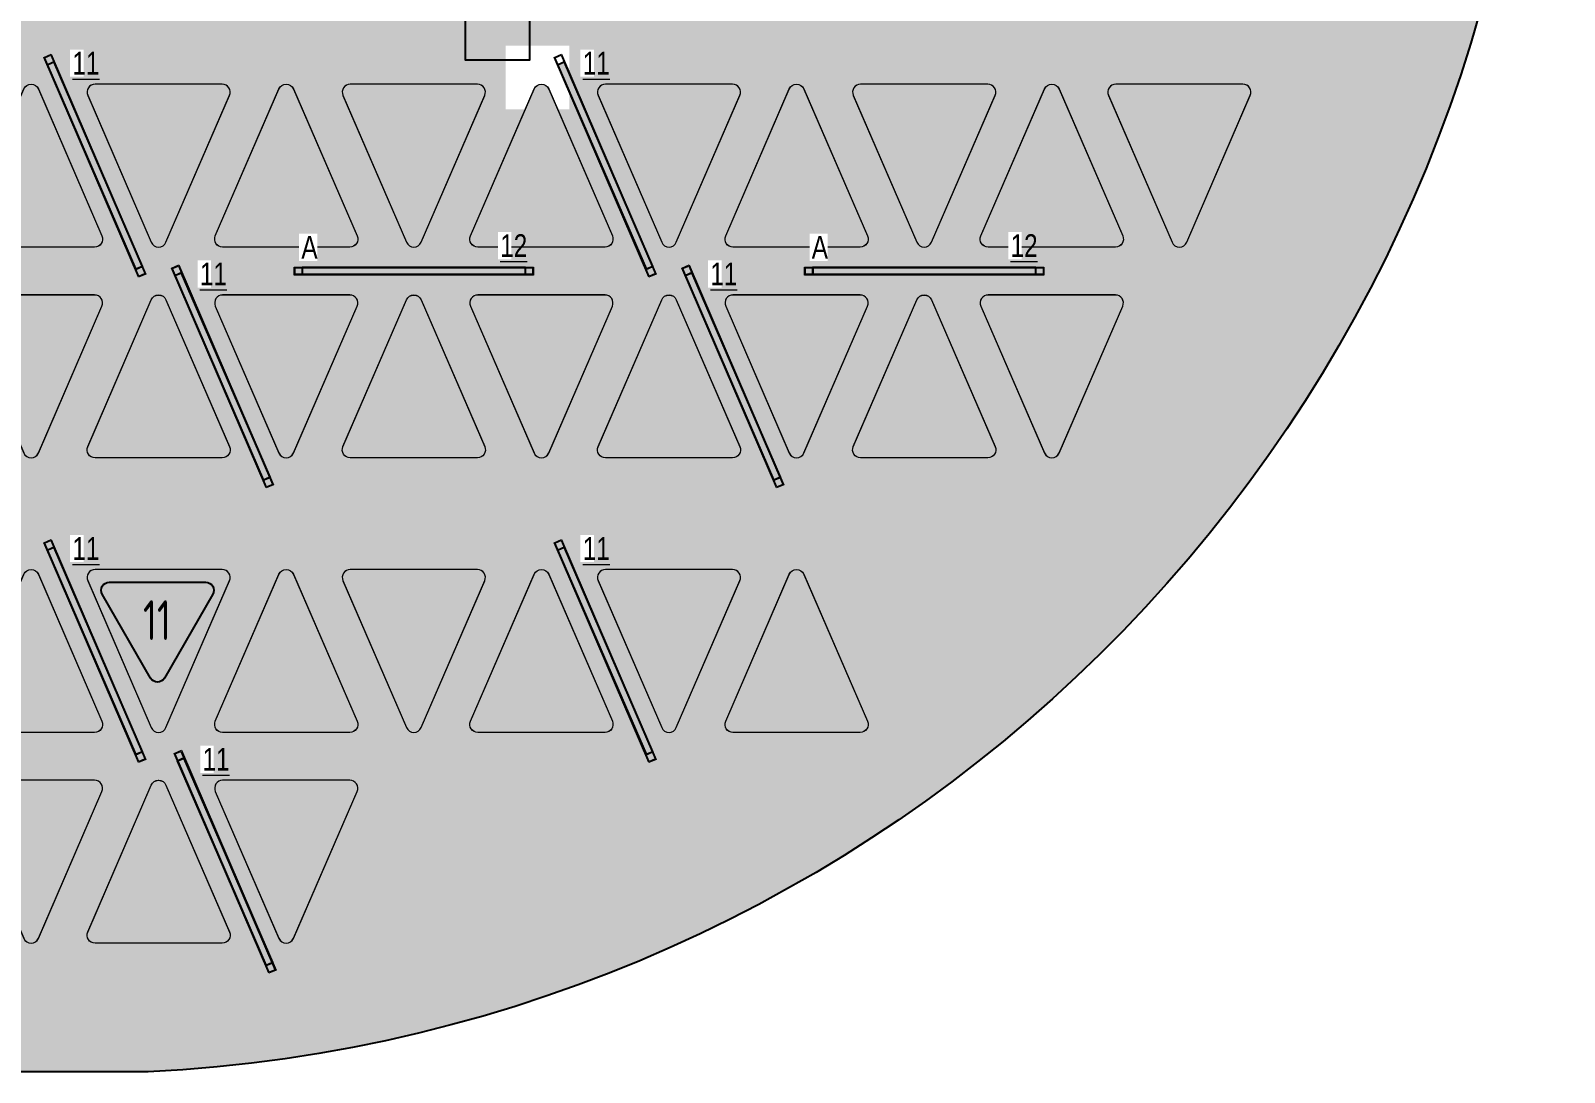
# Model space of a CAD drawing. Header units: millimetres. Extents: x -510890 to 418982, y -118257 to 141350.
# Drawn here: x -197412 to -187796, y 106367 to 112894 of the extents above; entities that cross this region are included whole.
import ezdxf

# ---------------------------------------------------------------- set-up
doc = ezdxf.new("R2010")
doc.units = ezdxf.units.MM
for name, color, linetype, lineweight in [('_ЭОМ_ОБЩ_Освещение_текст тип светильника', 172, 'Continuous', 50), ('_ЭОМ_светильник А', 1, 'Continuous', 35), ('_ЭОМ_светильник Р', 4, 'Continuous', 35), ('АР_Потолки_Штриховка', 252, 'Continuous', 0)]:
    doc.layers.add(name, color=color, linetype=linetype, lineweight=lineweight)
doc.layers.add('RAL 9010', color=7, linetype='Continuous')
doc.layers.add('X-ref Light', color=250, linetype='Continuous')
for name, color, linetype, lineweight, true_color in [('АР_Потолок_RAL 095 85 40', 7, 'Continuous', 5, 0xddc87a), ('АР_Потолок_RAL 100 70 20', 7, 'Continuous', 5, 0xb3ac85), ('АР_Потолок_Покраска', 7, 'Continuous', 5, 0x007399)]:
    doc.layers.add(name, color=color, linetype=linetype, lineweight=lineweight, true_color=true_color)
doc.layers.get('X-ref Light').off()
doc.styles.add('ISOCPEUR', font='isocpeur.ttf', dxfattribs={"height": 799.9999999999999})
doc.styles.add('ГОСТ', font='cad.shx', dxfattribs={"width": 0.8})

# ---------------------------------------------------------------- blocks, each defined once
blk = doc.blocks.new('RVE-PLS5070-1500-P')
at = {"color": 0, "linetype": 'ByBlock', "lineweight": -2, "ltscale": 40}
for points in [[(750, -25), (-750, -25), (-750, 25), (750, 25)], [(745, -20), (-745, -20), (-745, 20), (745, 20)]]:
    blk.add_lwpolyline(points, close=True, dxfattribs=at)
blk = doc.blocks.new('A$C35e846bc')
at = {"layer": 'АР_Потолки_Штриховка', "color": 18, "lineweight": 18, "ltscale": 100, "true_color": 0x000000}
for points in [[(11795.75937178754, 53160.23182610841), (11239.29273322248, 54444.88932613702), (11193.41239836835, 54425.01484910818), (11749.87903693342, 53140.35734907957)], [(11789.18389037275, 53162.83241192671), (11236.69214728498, 54438.31384484144), (11199.98787978315, 54422.41426328989), (11752.47962287092, 53146.93283037515)], [(14995.75937178754, 53160.23182610841), (14439.29273322248, 54444.88932613702), (14393.41239836835, 54425.01484910818), (14949.87903693342, 53140.35734907957)], [(14989.18389037275, 53162.83241192671), (14436.69214728498, 54438.31384484144), (14399.98787978315, 54422.41426328989), (14952.47962287092, 53146.93283037515)], [(12595.75937178754, 51839.48128686519), (12039.29273322248, 53124.1387868938), (11993.41239836835, 53104.26430986496), (12549.87903693342, 51819.60680983635)], [(12589.18389037275, 51842.08187268348), (12036.69214728498, 53117.56330559822), (11999.98787978315, 53101.66372404667), (12552.47962287092, 51826.18229113193)], [(12794.58500292921, 53157.24806795688), (14194.58500292921, 53157.24806795688), (14194.58500292921, 53107.24806795688), (12794.58500292921, 53107.24806795688)], [(12799.58500292921, 53152.24806795688), (14189.58500292921, 53152.24806795688), (14189.58500292921, 53112.24806795688), (12799.58500292921, 53112.24806795688)], [(15795.75937178754, 51839.48128686519), (15239.29273322248, 53124.1387868938), (15193.41239836835, 53104.26430986496), (15749.87903693342, 51819.60680983635)], [(15789.18389037275, 51842.08187268348), (15236.69214728498, 53117.56330559822), (15199.98787978315, 53101.66372404667), (15752.47962287092, 51826.18229113193)], [(15994.58500292921, 53157.24806795688), (17394.58500292921, 53157.24806795688), (17394.58500292921, 53107.24806795688), (15994.58500292921, 53107.24806795688)], [(15999.58500292921, 53152.24806795688), (17389.58500292921, 53152.24806795688), (17389.58500292921, 53112.24806795688), (15999.58500292921, 53112.24806795688)], [(11795.75937178754, 50118.73074750276), (11239.29273322248, 51403.38824753137), (11193.41239836835, 51383.51377050253), (11749.87903693342, 50098.85627047392)], [(11789.18389037275, 50121.33133332105), (11236.69214728498, 51396.81276623579), (11199.98787978315, 51380.91318468424), (11752.47962287092, 50105.4317517695)], [(14995.75937178754, 50118.73074750276), (14439.29273322248, 51403.38824753137), (14393.41239836835, 51383.51377050253), (14949.87903693342, 50098.85627047392)], [(14989.18389037275, 50121.33133332105), (14436.69214728498, 51396.81276623579), (14399.98787978315, 51380.91318468424), (14952.47962287092, 50105.4317517695)], [(12612.03601835889, 48797.98020825954), (12055.56937979383, 50082.63770828815), (12009.6890449397, 50062.76323125931), (12566.15568350477, 48778.10573123069)], [(12605.4605369441, 48800.58079407783), (12052.96879385633, 50076.06222699257), (12016.2645263545, 50060.16264544101), (12568.75626944227, 48784.68121252628)]]:
    blk.add_lwpolyline(points, close=True, dxfattribs=at)
for points in [[(11539.31584361219, 53352.12254498573, -0.5396909000634912), (11493.43550780439, 53282.24806795688), (10695.73273184919, 53282.24806795688, -0.5396909000634947), (10649.85239699506, 53352.12254498573), (11048.70378497266, 54272.87308416935, -0.6566107861974896), (11140.46445563459, 54272.87308416935), (11539.31584361219, 53352.12254498573)], [(12339.31584361219, 54233.12413023086, 0.5396909000634912), (12293.43550780439, 54302.99860725971), (11495.73273184919, 54302.99860725971, 0.5396909000634947), (11449.85239699506, 54233.12413023086), (11848.70378497266, 53312.37359092804, 0.6566107861974896), (11940.46445563459, 53312.37359092804), (12339.31584361219, 54233.12413023086)], [(13139.31584361219, 53352.12254498573, -0.5396909000634912), (13093.43550780439, 53282.24806795688), (12295.73273184919, 53282.24806795688, -0.5396909000634947), (12249.85239699506, 53352.12254498573), (12648.70378497266, 54272.87308416935, -0.6566107861974896), (12740.46445563459, 54272.87308416935), (13139.31584361219, 53352.12254498573)], [(13939.31584361219, 54233.12413023086, 0.5396909000634912), (13893.43550780439, 54302.99860725971), (13095.73273184919, 54302.99860725971, 0.5396909000634947), (13049.85239699506, 54233.12413023086), (13448.70378497266, 53312.37359092804, 0.6566107861974896), (13540.46445563459, 53312.37359092804), (13939.31584361219, 54233.12413023086)], [(14739.31584361219, 53352.12254498573, -0.5396909000634912), (14693.43550780439, 53282.24806795688), (13895.73273184919, 53282.24806795688, -0.5396909000634947), (13849.85239699506, 53352.12254498573), (14248.70378497266, 54272.87308416935, -0.6566107861974896), (14340.46445563459, 54272.87308416935), (14739.31584361219, 53352.12254498573)], [(15539.31584361219, 54233.12413023086, 0.5396909000634912), (15493.43550780439, 54302.99860725971), (14695.73273184919, 54302.99860725971, 0.5396909000634947), (14649.85239699506, 54233.12413023086), (15048.70378497266, 53312.37359092804, 0.6566107861974896), (15140.46445563459, 53312.37359092804), (15539.31584361219, 54233.12413023086)], [(16339.31584361219, 53352.12254498573, -0.5396909000634912), (16293.43550780439, 53282.24806795688), (15495.73273184919, 53282.24806795688, -0.5396909000634947), (15449.85239699506, 53352.12254498573), (15848.70378497266, 54272.87308416935, -0.6566107861974896), (15940.46445563459, 54272.87308416935), (16339.31584361219, 53352.12254498573)], [(17139.31584361219, 54233.12413023086, 0.5396909000634912), (17093.43550780439, 54302.99860725971), (16295.73273184919, 54302.99860725971, 0.5396909000634947), (16249.85239699506, 54233.12413023086), (16648.70378497266, 53312.37359092804, 0.6566107861974896), (16740.46445563459, 53312.37359092804), (17139.31584361219, 54233.12413023086)], [(17939.31584361219, 53352.12254498573, -0.5396909000634912), (17893.43550780439, 53282.24806795688), (17095.73273184919, 53282.24806795688, -0.5396909000634947), (17049.85239699506, 53352.12254498573), (17448.70378497266, 54272.87308416935, -0.6566107861974896), (17540.46445563459, 54272.87308416935), (17939.31584361219, 53352.12254498573)], [(18739.31584361219, 54233.12413023086, 0.5396909000634912), (18693.43550780439, 54302.99860725971), (17895.73273184919, 54302.99860725971, 0.5396909000634947), (17849.85239699506, 54233.12413023086), (18248.70378497266, 53312.37359092804, 0.6566107861974896), (18340.46445563459, 53312.37359092804), (18739.31584361219, 54233.12413023086)], [(11539.31584361219, 52912.37359104725, 0.5396909000634912), (11493.43550780439, 52982.24806795688), (10695.73273184919, 52982.24806795688, 0.5396909000634947), (10649.85239699506, 52912.37359104725), (11048.70378497266, 51991.62305174442, 0.6566107861974896), (11140.46445563459, 51991.62305174442), (11539.31584361219, 52912.37359104725)], [(12339.31584361219, 52031.3720056829, -0.5396909000634912), (12293.43550780439, 51961.49752865406), (11495.73273184919, 51961.49752865406, -0.5396909000634947), (11449.85239699506, 52031.3720056829), (11848.70378497266, 52952.12254498573, -0.6566107861974896), (11940.46445563459, 52952.12254498573), (12339.31584361219, 52031.3720056829)], [(13139.31584361219, 52912.37359104725, 0.5396909000634912), (13093.43550780439, 52982.24806795688), (12295.73273184919, 52982.24806795688, 0.5396909000634947), (12249.85239699506, 52912.37359104725), (12648.70378497266, 51991.62305174442, 0.6566107861974896), (12740.46445563459, 51991.62305174442), (13139.31584361219, 52912.37359104725)], [(13939.31584361219, 52031.3720056829, -0.5396909000634912), (13893.43550780439, 51961.49752865406), (13095.73273184919, 51961.49752865406, -0.5396909000634947), (13049.85239699506, 52031.3720056829), (13448.70378497266, 52952.12254498573, -0.6566107861974896), (13540.46445563459, 52952.12254498573), (13939.31584361219, 52031.3720056829)], [(14739.31584361219, 52912.37359104725, 0.5396909000634912), (14693.43550780439, 52982.24806795688), (13895.73273184919, 52982.24806795688, 0.5396909000634947), (13849.85239699506, 52912.37359104725), (14248.70378497266, 51991.62305174442, 0.6566107861974896), (14340.46445563459, 51991.62305174442), (14739.31584361219, 52912.37359104725)], [(15539.31584361219, 52031.3720056829, -0.5396909000634912), (15493.43550780439, 51961.49752865406), (14695.73273184919, 51961.49752865406, -0.5396909000634947), (14649.85239699506, 52031.3720056829), (15048.70378497266, 52952.12254498573, -0.6566107861974896), (15140.46445563459, 52952.12254498573), (15539.31584361219, 52031.3720056829)], [(16339.31584361219, 52912.37359104725, 0.5396909000634912), (16293.43550780439, 52982.24806795688), (15495.73273184919, 52982.24806795688, 0.5396909000634947), (15449.85239699506, 52912.37359104725), (15848.70378497266, 51991.62305174442, 0.6566107861974896), (15940.46445563459, 51991.62305174442), (16339.31584361219, 52912.37359104725)], [(17139.31584361219, 52031.3720056829, -0.5396909000634912), (17093.43550780439, 51961.49752865406), (16295.73273184919, 51961.49752865406, -0.5396909000634947), (16249.85239699506, 52031.3720056829), (16648.70378497266, 52952.12254498573, -0.6566107861974896), (16740.46445563459, 52952.12254498573), (17139.31584361219, 52031.3720056829)], [(17939.31584361219, 52912.37359104725, 0.5396909000634912), (17893.43550780439, 52982.24806795688), (17095.73273184919, 52982.24806795688, 0.5396909000634947), (17049.85239699506, 52912.37359104725), (17448.70378497266, 51991.62305174442, 0.6566107861974896), (17540.46445563459, 51991.62305174442), (17939.31584361219, 52912.37359104725)], [(11539.31584361219, 50310.62146638008, -0.5396909000634912), (11493.43550780439, 50240.74698935123), (10695.73273184919, 50240.74698935123, -0.5396909000634947), (10649.85239699506, 50310.62146638008), (11048.70378497266, 51231.37200556369, -0.6566107861974896), (11140.46445563459, 51231.37200556369), (11539.31584361219, 50310.62146638008)], [(12339.31584361219, 51191.62305162521, 0.5396909000634912), (12293.43550780439, 51261.49752865406), (11495.73273184919, 51261.49752865406, 0.5396909000634947), (11449.85239699506, 51191.62305162521), (11848.70378497266, 50270.87251232238, 0.6566107861974896), (11940.46445563459, 50270.87251232238), (12339.31584361219, 51191.62305162521)], [(13139.31584361219, 50310.62146638008, -0.5396909000634912), (13093.43550780439, 50240.74698935123), (12295.73273184919, 50240.74698935123, -0.5396909000634947), (12249.85239699506, 50310.62146638008), (12648.70378497266, 51231.37200556369, -0.6566107861974896), (12740.46445563459, 51231.37200556369), (13139.31584361219, 50310.62146638008)], [(13939.31584361219, 51191.62305162521, 0.5396909000634912), (13893.43550780439, 51261.49752865406), (13095.73273184919, 51261.49752865406, 0.5396909000634947), (13049.85239699506, 51191.62305162521), (13448.70378497266, 50270.87251232238, 0.6566107861974896), (13540.46445563459, 50270.87251232238), (13939.31584361219, 51191.62305162521)], [(14739.31584361219, 50310.62146638008, -0.5396909000634912), (14693.43550780439, 50240.74698935123), (13895.73273184919, 50240.74698935123, -0.5396909000634947), (13849.85239699506, 50310.62146638008), (14248.70378497266, 51231.37200556369, -0.6566107861974896), (14340.46445563459, 51231.37200556369), (14739.31584361219, 50310.62146638008)], [(15539.31584361219, 51191.62305162521, 0.5396909000634912), (15493.43550780439, 51261.49752865406), (14695.73273184919, 51261.49752865406, 0.5396909000634947), (14649.85239699506, 51191.62305162521), (15048.70378497266, 50270.87251232238, 0.6566107861974896), (15140.46445563459, 50270.87251232238), (15539.31584361219, 51191.62305162521)], [(16339.31584361219, 50310.62146638008, -0.5396909000634912), (16293.43550780439, 50240.74698935123), (15495.73273184919, 50240.74698935123, -0.5396909000634947), (15449.85239699506, 50310.62146638008), (15848.70378497266, 51231.37200556369, -0.6566107861974896), (15940.46445563459, 51231.37200556369), (16339.31584361219, 50310.62146638008)], [(11539.31584361219, 49870.87251244159, 0.5396909000634912), (11493.43550780439, 49940.74698935123), (10695.73273184919, 49940.74698935123, 0.5396909000634947), (10649.85239699506, 49870.87251244159), (11048.70378497266, 48950.12197313877, 0.6566107861974896), (11140.46445563459, 48950.12197313877), (11539.31584361219, 49870.87251244159)], [(12339.31584361219, 48989.87092707725, -0.5396909000634912), (12293.43550780439, 48919.99645004841), (11495.73273184919, 48919.99645004841, -0.5396909000634947), (11449.85239699506, 48989.87092707725), (11848.70378497266, 49910.62146638008, -0.6566107861974896), (11940.46445563459, 49910.62146638008), (12339.31584361219, 48989.87092707725)], [(13139.31584361219, 49870.87251244159, 0.5396909000634912), (13093.43550780439, 49940.74698935123), (12295.73273184919, 49940.74698935123, 0.5396909000634947), (12249.85239699506, 49870.87251244159), (12648.70378497266, 48950.12197313877, 0.6566107861974896), (12740.46445563459, 48950.12197313877), (13139.31584361219, 49870.87251244159)]]:
    blk.add_lwpolyline(points, format="xyb", dxfattribs=at)
at = {"layer": '_ЭОМ_светильник Р', "color": 18, "lineweight": 18, "ltscale": 100, "true_color": 0x000000, "rotation": 293.3109098092323}
for p in [(11494.58588507795, 53792.6233376083), (14694.58588507795, 53792.6233376083), (12294.58588507795, 52471.87279836508), (15494.58588507795, 52471.87279836508), (11494.58588507795, 50751.12225900264), (14694.58588507795, 50751.12225900264), (12310.8625316493, 49430.37171975942)]:
    blk.add_blockref('RVE-PLS5070-1500-P', p, dxfattribs=at)
at = {"layer": '_ЭОМ_ОБЩ_Освещение_текст тип светильника', "color": 18, "lineweight": 18, "ltscale": 40, "true_color": 0x000000, "char_height": 142.1875, "width": 55.871829552576, "attachment_point": 1, "style": 'ГОСТ', "bg_fill": 3, "box_fill_scale": 1.1, "bg_fill_color": 256, "bg_fill_transparency": 0}
for s, insert in [('{\\L11}', (11353.75702230004, 54506.19980247732)), ('{\\L11}', (14553.75702230004, 54506.19980247732)), ('{\\L12}', (14036.41062593105, 53362.95591981907)), ('{\\L12}', (17236.41062593105, 53362.95591981907)), ('{\\L11}', (12153.75702230004, 53185.4492632341)), ('{\\L11}', (15353.75702230004, 53185.4492632341)), ('{\\L11}', (11353.75702230004, 51464.69872387167)), ('{\\L11}', (14553.75702230004, 51464.69872387167)), ('{\\L11}', (12170.03366887139, 50143.94818462845))]:
    blk.add_mtext(s, dxfattribs=dict(at, insert=insert))
at = {"layer": '_ЭОМ_светильник А', "color": 18, "lineweight": 18, "ltscale": 100, "true_color": 0x000000, "char_height": 142.1875, "width": 86.04374658316377, "attachment_point": 1, "style": 'ГОСТ', "bg_fill": 3, "box_fill_scale": 1.1, "bg_fill_color": 256, "bg_fill_transparency": 0}
for insert in [(12789.72673784615, 53352.77788485476), (15989.72673784615, 53352.77788485476)]:
    blk.add_mtext('А', dxfattribs=dict(at, insert=insert))
at = {"layer": '_ЭОМ_светильник А', "color": 18, "lineweight": 18, "ltscale": 100, "true_color": 0x000000, "rotation": 180}
for p in [(13494.58500292921, 53132.24806795688), (16694.58500292921, 53132.24806795688)]:
    blk.add_blockref('RVE-PLS5070-1500-P', p, dxfattribs=at)

msp = doc.modelspace()

# ---------------------------------------------------------------- hatches: boundary and pattern name
at = {"layer": 'RAL 9010', "ltscale": 100, "true_color": 0xe1be89}
h = msp.add_hatch(color=31, dxfattribs=at)
h.dxf.hatch_style = 1
h.paths.add_polyline_path([(-196164.5185041116, 112489.3069024849, 0.539690900055195), (-196210.398839563, 112559.1813797469), (-197008.1016155522, 112559.1813797469, 0.5396909000551948), (-197053.9819507163, 112489.3069029224), (-196655.1305626507, 111568.5563634164, 0.6566107862158973), (-196563.3698919877, 111568.5563634164)])
h = msp.add_hatch(color=31, dxfattribs=at)
h.dxf.hatch_style = 1
h.paths.add_polyline_path([(-194163.3698919887, 112529.0558566575, 0.6566107861821062), (-194255.1305626497, 112529.0558566575), (-194653.9819507154, 111608.3053172707, 0.5396909000704397), (-194608.1016155522, 111538.4308404441), (-193810.398839563, 111538.4308404441, 0.539690900070439), (-193764.5185041126, 111608.3053177082)])
h = msp.add_hatch(color=31, dxfattribs=at)
h.dxf.hatch_style = 1
h.paths.add_polyline_path([(-191855.1305626507, 111568.5563634164, 0.6566107862158973), (-191763.3698919877, 111568.5563634164), (-191364.5185041116, 112489.3069024849, 0.5396909000551949), (-191410.398839563, 112559.1813797469), (-192208.1016155522, 112559.1813797469, 0.5396909000551949), (-192253.9819507163, 112489.3069029224)])
h = msp.add_hatch(color=31, dxfattribs=at)
h.dxf.hatch_style = 1
h.paths.add_polyline_path([(-196208.1016155913, 111238.4308404441, 0.5396909000551953), (-196253.9819507007, 111168.5563637029), (-195855.1305626507, 110247.8058242328, 0.6566107862158973), (-195763.3698919877, 110247.8058242328), (-195364.5185041272, 111168.5563632654, 0.5396909000551949), (-195410.3988395239, 111238.4308404441)])
h = msp.add_hatch(color=31, dxfattribs=at)
h.dxf.hatch_style = 1
h.paths.add_polyline_path([(-193363.3698919877, 111208.3053174717, 0.6566107862158973), (-193455.1305626507, 111208.3053174717), (-193853.9819507163, 110287.5547779657, 0.5396909000551949), (-193808.1016155522, 110217.6803011412), (-193010.398839563, 110217.6803011412, 0.5396909000551945), (-192964.5185041116, 110287.5547784032)])
h = msp.add_hatch(color=31, dxfattribs=at)
h.dxf.hatch_style = 1
h.paths.add_polyline_path([(-191055.1305626507, 110247.8058242328, 0.6566107862158973), (-190963.3698919877, 110247.8058242328), (-190564.5185041272, 111168.5563632654, 0.5396909000551943), (-190610.3988395239, 111238.4308404441), (-191408.1016155913, 111238.4308404441, 0.5396909000551955), (-191453.9819507007, 111168.5563637029)])
h = msp.add_hatch(color=31, dxfattribs=at)
h.dxf.hatch_style = 1
h.paths.add_polyline_path([(-197363.3698919887, 109487.5547780519, 0.6566107861821062), (-197455.1305626497, 109487.5547780519), (-197853.9819507154, 108566.804238665, 0.5396909000704397), (-197808.1016155522, 108496.9297618384), (-197010.398839563, 108496.9297618384, 0.539690900070439), (-196964.5185041126, 108566.8042391026)])
h = msp.add_hatch(color=31, dxfattribs=at)
h.dxf.hatch_style = 1
h.paths.add_polyline_path([(-195055.1305626507, 108527.0552848107, 0.6566107862158973), (-194963.3698919877, 108527.0552848107), (-194564.5185041116, 109447.8058238792, 0.5396909000551949), (-194610.398839563, 109517.6803011412), (-195408.1016155522, 109517.6803011412, 0.5396909000551949), (-195453.9819507163, 109447.8058243168)])
h = msp.add_hatch(color=31, dxfattribs=at)
h.dxf.hatch_style = 1
h.paths.add_polyline_path([(-192563.3698919887, 109487.5547780519, 0.6566107861821062), (-192655.1305626497, 109487.5547780519), (-193053.9819507154, 108566.804238665, 0.5396909000704397), (-193008.1016155522, 108496.9297618384), (-192210.398839563, 108496.9297618384, 0.539690900070439), (-192164.5185041126, 108566.8042391026)])
h = msp.add_hatch(color=31, dxfattribs=at)
h.dxf.hatch_style = 1
h.paths.add_polyline_path([(-196563.3698919877, 108166.8042388661, 0.6566107862158973), (-196655.1305626507, 108166.8042388661), (-197053.9819507163, 107246.05369936, 0.5396909000551949), (-197008.1016155522, 107176.1792225356), (-196210.398839563, 107176.1792225356, 0.5396909000551945), (-196164.5185041116, 107246.0536997976)])
at = {"layer": 'АР_Потолки_Штриховка', "ltscale": 100, "true_color": 0xf8f6b0}
h = msp.add_hatch(color=51, dxfattribs=at)
h.dxf.hatch_style = 1
h.paths.add_polyline_path([(-196714.6691759696, 111419.007075798), (-197267.1422003378, 112694.4966173286), (-197303.8464678397, 112678.5970357771), (-196751.3734434714, 111403.1074941272)])
h = msp.add_hatch(color=51, dxfattribs=at)
h.dxf.hatch_style = 1
h.paths.add_polyline_path([(-193514.6691759696, 111419.007075798), (-194067.1422003378, 112694.4966173286), (-194103.8464678397, 112678.5970357771), (-193551.3734434714, 111403.1074941272)])
h = msp.add_hatch(color=51, dxfattribs=at)
h.dxf.hatch_style = 1
h.paths.add_polyline_path([(-195914.6691759696, 110098.2565365548), (-196467.1422003378, 111373.7460780854), (-196503.8464678397, 111357.8464965338), (-195951.3734434714, 110082.356954884)])
h = msp.add_hatch(color=51, dxfattribs=at)
h.dxf.hatch_style = 1
h.paths.add_polyline_path([(-195704.2493446936, 111408.4308404441), (-194314.2493446936, 111408.4308404441), (-194314.2493446936, 111368.4308404441), (-195704.2493446936, 111368.4308404441)])
h = msp.add_hatch(color=51, dxfattribs=at)
h.dxf.hatch_style = 1
h.paths.add_polyline_path([(-192714.6691759696, 110098.2565365548), (-193267.1422003378, 111373.7460780854), (-193303.8464678397, 111357.8464965338), (-192751.3734434714, 110082.356954884)])
h = msp.add_hatch(color=51, dxfattribs=at)
h.dxf.hatch_style = 1
h.paths.add_polyline_path([(-192504.2493446936, 111408.4308404441), (-191114.2493446936, 111408.4308404441), (-191114.2493446936, 111368.4308404441), (-192504.2493446936, 111368.4308404441)])
h = msp.add_hatch(color=51, dxfattribs=at)
h.dxf.hatch_style = 1
h.paths.add_polyline_path([(-196714.6691759696, 108377.5059971923), (-197267.1422003378, 109652.995538723), (-197303.8464678397, 109637.0959571714), (-196751.3734434714, 108361.6064155216)])
h = msp.add_hatch(color=51, dxfattribs=at)
h.dxf.hatch_style = 1
h.paths.add_polyline_path([(-193514.6691759696, 108377.5059971923), (-194067.1422003378, 109652.995538723), (-194103.8464678397, 109637.0959571714), (-193551.3734434714, 108361.6064155216)])
h = msp.add_hatch(color=51, dxfattribs=at)
h.dxf.hatch_style = 1
h.paths.add_polyline_path([(-195898.3925293982, 107056.7554579491), (-196450.8655537665, 108332.2449994797), (-196487.5698212683, 108316.3454179282), (-195935.0967969, 107040.8558762784)])
at = {"layer": 'АР_Потолок_RAL 095 85 40', "transparency": 33554687}
h = msp.add_hatch(color=256, dxfattribs=at)
h.dxf.hatch_style = 1
h.paths.add_polyline_path([(-197363.3698919887, 112529.0558566575, 0.6566107861821062), (-197455.1305626497, 112529.0558566575), (-197853.9819507154, 111608.3053172707, 0.5396909000704397), (-197808.1016155522, 111538.4308404441), (-197010.398839563, 111538.4308404441, 0.539690900070439), (-196964.5185041126, 111608.3053177082)])
h = msp.add_hatch(color=256, dxfattribs=at)
h.dxf.hatch_style = 1
h.paths.add_polyline_path([(-195055.1305626507, 111568.5563634164, 0.6566107862158973), (-194963.3698919877, 111568.5563634164), (-194564.5185041116, 112489.3069024849, 0.5396909000551949), (-194610.398839563, 112559.1813797469), (-195408.1016155522, 112559.1813797469, 0.5396909000551949), (-195453.9819507163, 112489.3069029224)])
h = msp.add_hatch(color=256, dxfattribs=at)
h.dxf.hatch_style = 1
h.paths.add_polyline_path([(-192563.3698919887, 112529.0558566575, 0.6566107861821062), (-192655.1305626497, 112529.0558566575), (-193053.9819507154, 111608.3053172707, 0.5396909000704397), (-193008.1016155522, 111538.4308404441), (-192210.398839563, 111538.4308404441, 0.539690900070439), (-192164.5185041126, 111608.3053177082)])
h = msp.add_hatch(color=256, dxfattribs=at)
h.dxf.hatch_style = 1
h.paths.add_polyline_path([(-190255.1305626507, 111568.5563634164, 0.6566107862158973), (-190163.3698919877, 111568.5563634164), (-189764.5185041116, 112489.3069024849, 0.5396909000551949), (-189810.398839563, 112559.1813797469), (-190608.1016155522, 112559.1813797469, 0.5396909000551949), (-190653.9819507163, 112489.3069029224)])
h = msp.add_hatch(color=256, dxfattribs=at)
h.dxf.hatch_style = 1
h.paths.add_polyline_path([(-196563.3698919877, 111208.3053174717, 0.6566107862158973), (-196655.1305626507, 111208.3053174717), (-197053.9819507163, 110287.5547779657, 0.5396909000551949), (-197008.1016155522, 110217.6803011412), (-196210.398839563, 110217.6803011412, 0.5396909000551945), (-196164.5185041116, 110287.5547784032)])
h = msp.add_hatch(color=256, dxfattribs=at)
h.dxf.hatch_style = 1
h.paths.add_polyline_path([(-194255.1305626507, 110247.8058242328, 0.6566107862158973), (-194163.3698919877, 110247.8058242328), (-193764.5185041272, 111168.5563632654, 0.5396909000551943), (-193810.3988395239, 111238.4308404441), (-194608.1016155913, 111238.4308404441, 0.5396909000551955), (-194653.9819507007, 111168.5563637029)])
h = msp.add_hatch(color=256, dxfattribs=at)
h.dxf.hatch_style = 1
h.paths.add_polyline_path([(-192253.9819507163, 110287.5547779657, 0.5396909000551949), (-192208.1016155522, 110217.6803011412), (-191410.398839563, 110217.6803011412, 0.5396909000551949), (-191364.5185041116, 110287.5547784032), (-191763.3698919877, 111208.3053174717, 0.6566107862158973), (-191855.1305626507, 111208.3053174717)])
h = msp.add_hatch(color=256, dxfattribs=at)
h.dxf.hatch_style = 1
h.paths.add_polyline_path([(-195763.3698919887, 109487.5547780519, 0.6566107861821062), (-195855.1305626497, 109487.5547780519), (-196253.9819507154, 108566.804238665, 0.5396909000704397), (-196208.1016155522, 108496.9297618384), (-195410.398839563, 108496.9297618384, 0.539690900070439), (-195364.5185041126, 108566.8042391026)])
h = msp.add_hatch(color=256, dxfattribs=at)
h.dxf.hatch_style = 1
h.paths.add_polyline_path([(-192964.5185041116, 109447.8058238792, 0.539690900055195), (-193010.398839563, 109517.6803011412), (-193808.1016155522, 109517.6803011412, 0.5396909000551948), (-193853.9819507163, 109447.8058243168), (-193455.1305626507, 108527.0552848107, 0.6566107862158973), (-193363.3698919877, 108527.0552848107)])
h = msp.add_hatch(color=256, dxfattribs=at)
h.dxf.hatch_style = 1
h.paths.add_polyline_path([(-197455.1305626507, 107206.3047456271, 0.6566107862158973), (-197363.3698919877, 107206.3047456271), (-196964.5185041272, 108127.0552846597, 0.5396909000551943), (-197010.3988395239, 108196.9297618384), (-197808.1016155913, 108196.9297618384, 0.5396909000551955), (-197853.9819507007, 108127.0552850972)])
at = {"layer": 'АР_Потолок_RAL 100 70 20', "transparency": 33554687}
h = msp.add_hatch(color=256, dxfattribs=at)
h.dxf.hatch_style = 1
h.paths.add_polyline_path([(-195763.3698919887, 112529.0558566575, 0.6566107861821062), (-195855.1305626497, 112529.0558566575), (-196253.9819507154, 111608.3053172707, 0.5396909000704397), (-196208.1016155522, 111538.4308404441), (-195410.398839563, 111538.4308404441, 0.539690900070439), (-195364.5185041126, 111608.3053177082)])
h = msp.add_hatch(color=256, dxfattribs=at)
h.dxf.hatch_style = 1
h.paths.add_polyline_path([(-192964.5185041116, 112489.3069024849, 0.539690900055195), (-193010.398839563, 112559.1813797469), (-193808.1016155522, 112559.1813797469, 0.5396909000551948), (-193853.9819507163, 112489.3069029224), (-193455.1305626507, 111568.5563634164, 0.6566107862158973), (-193363.3698919877, 111568.5563634164)])
h = msp.add_hatch(color=256, dxfattribs=at)
h.dxf.hatch_style = 1
h.paths.add_polyline_path([(-190963.3698919887, 112529.0558566575, 0.6566107861821062), (-191055.1305626497, 112529.0558566575), (-191453.9819507154, 111608.3053172707, 0.5396909000704397), (-191408.1016155522, 111538.4308404441), (-190610.398839563, 111538.4308404441, 0.539690900070439), (-190564.5185041126, 111608.3053177082)])
h = msp.add_hatch(color=256, dxfattribs=at)
h.dxf.hatch_style = 1
h.paths.add_polyline_path([(-197455.1305626507, 110247.8058242328, 0.6566107862158973), (-197363.3698919877, 110247.8058242328), (-196964.5185041272, 111168.5563632654, 0.5396909000551943), (-197010.3988395239, 111238.4308404441), (-197808.1016155913, 111238.4308404441, 0.5396909000551955), (-197853.9819507007, 111168.5563637029)])
h = msp.add_hatch(color=256, dxfattribs=at)
h.dxf.hatch_style = 1
h.paths.add_polyline_path([(-195453.9819507163, 110287.5547779657, 0.5396909000551949), (-195408.1016155522, 110217.6803011412), (-194610.398839563, 110217.6803011412, 0.5396909000551949), (-194564.5185041116, 110287.5547784032), (-194963.3698919877, 111208.3053174717, 0.6566107862158973), (-195055.1305626507, 111208.3053174717)])
h = msp.add_hatch(color=256, dxfattribs=at)
h.dxf.hatch_style = 1
h.paths.add_polyline_path([(-193008.1016155913, 111238.4308404441, 0.5396909000551953), (-193053.9819507007, 111168.5563637029), (-192655.1305626507, 110247.8058242328, 0.6566107862158973), (-192563.3698919877, 110247.8058242328), (-192164.5185041272, 111168.5563632654, 0.5396909000551949), (-192210.3988395239, 111238.4308404441)])
h = msp.add_hatch(color=256, dxfattribs=at)
h.dxf.hatch_style = 1
h.paths.add_polyline_path([(-196164.5185041116, 109447.8058238792, 0.539690900055195), (-196210.398839563, 109517.6803011412), (-197008.1016155522, 109517.6803011412, 0.5396909000551948), (-197053.9819507163, 109447.8058243168), (-196655.1305626507, 108527.0552848107, 0.6566107862158973), (-196563.3698919877, 108527.0552848107)])
h = msp.add_hatch(color=256, dxfattribs=at)
h.dxf.hatch_style = 1
h.paths.add_polyline_path([(-194163.3698919887, 109487.5547780519, 0.6566107861821062), (-194255.1305626497, 109487.5547780519), (-194653.9819507154, 108566.804238665, 0.5396909000704397), (-194608.1016155522, 108496.9297618384), (-193810.398839563, 108496.9297618384, 0.539690900070439), (-193764.5185041126, 108566.8042391026)])
h = msp.add_hatch(color=256, dxfattribs=at)
h.dxf.hatch_style = 1
h.paths.add_polyline_path([(-196208.1016155913, 108196.9297618384, 0.5396909000551953), (-196253.9819507007, 108127.0552850972), (-195855.1305626507, 107206.3047456271, 0.6566107862158973), (-195763.3698919877, 107206.3047456271), (-195364.5185041272, 108127.0552846597, 0.5396909000551949), (-195410.3988395239, 108196.9297618384)])
at = {"layer": 'АР_Потолок_Покраска'}
h = msp.add_hatch(dxfattribs=at)
h.set_pattern_fill('CROSS', color=256, scale=25)
h.set_pattern_definition([(0, (238596.7765007019, 31501.12280482426), (158.75, 158.75), [79.375, -238.125]), (90, (238636.4640007019, 31461.43530482426), (-158.75, 158.75), [79.375, -238.125])])
h.paths.add_polyline_path([(-194033.915110983, 112400.6824583525), (-194433.915110983, 112400.6824583525), (-194433.9151109829, 112800.6824583525), (-194033.915110983, 112800.6824583525)])
edge = h.paths.add_edge_path()
edge.add_line((-200033.9151109831, 112800.6824583525), (-201173.7858857812, 112800.6768888425))
edge.add_line((-201173.7858857812, 112800.6768888425), (-201173.5999667562, 118400.6543505781))
edge.add_line((-201173.5999667562, 118400.6543505781), (-187913.9151109828, 118400.6824583524))
edge.add_line((-187913.9151109828, 118400.6824583524), (-187913.9151109829, 126000.9507611718))
edge.add_line((-187913.9151109829, 126000.9507611718), (-194313.9143507848, 126000.9484998179))
edge.add_line((-194313.9143507848, 126000.9484998179), (-194313.9258493003, 127350.6824583525))
edge.add_line((-194313.9258493003, 127350.6824583525), (-185384.4437674261, 127350.6824583525))
edge.add_line((-185384.4437674261, 127350.6824583525), (-185384.443767426, 118400.6824583525))
edge.add_line((-185384.443767426, 118400.6824583525), (-182153.9151109826, 118400.6824583525))
edge.add_line((-182153.9151109826, 118400.6824583525), (-182153.9151109826, 115850.6824583525))
edge.add_line((-182153.9151109826, 115850.6824583525), (-187998.9151109827, 115850.682458348))
edge.add_line((-187998.9151109827, 115850.682458348), (-187998.9151109784, 114910.6824583935))
edge.add_arc((-197124.0221651773, 115502.578915466), 9144.283469276654, 272.8206375194019, 356.2887310661569, ccw=False)
edge.add_line((-196674.0362802212, 106369.373953908), (-200033.9151109831, 106369.3739539165))
edge.add_line((-200033.9151109831, 106369.3739539165), (-200032.3499943294, 110700.9361331541))
edge.add_line((-200032.3499943294, 110700.9361331541), (-201173.3868589134, 110702.5364942346))
edge.add_line((-201173.3868589134, 110702.5364942346), (-201173.3880093214, 112400.6511419766))
edge.add_line((-201173.3880093214, 112400.6511419766), (-200033.1325526563, 112400.6824583525))
edge.add_line((-200033.1325526563, 112400.6824583525), (-200033.9151109831, 112800.6824583525))

# ---------------------------------------------------------------- linework, layer by layer
msp.add_lwpolyline([(-200033.9151109831, 112800.6824583525), (-201173.7858857812, 112800.6768888425), (-201173.5999667562, 118400.6543505781), (-187913.9151109828, 118400.6824583524), (-187913.9151109829, 126000.9507611718), (-194313.9143507848, 126000.9484998179), (-194313.9258493003, 127350.6824583525), (-185384.4437674261, 127350.6824583525), (-185384.443767426, 118400.6824583525), (-182153.9151109826, 118400.6824583525), (-182153.9151109826, 115850.6824583525), (-187998.9151109827, 115850.682458348), (-187998.9151109784, 114910.6824583935, -0.3812035354375339), (-196674.0362802212, 106369.373953908), (-200033.9151109831, 106369.3739539165), (-200032.3499943294, 110700.9361331541), (-201173.3868589134, 110702.5364942346), (-201173.3880093214, 112400.6511419766), (-200033.1325526563, 112400.6824583525)], format="xyb", close=True)
msp.add_lwpolyline([(-194684.1902620466, 113109.1813797469), (-194284.1902620466, 113109.1813797469), (-194284.1902620466, 112709.1813797469), (-194684.1902620466, 112709.1813797469)], close=True)
msp.add_lwpolyline([(-196919.3941567298, 109437.3507731706), (-196313.1762154456, 109437.3507731706, -0.5773494962845065), (-196269.8749668952, 109362.3510105163), (-196572.9838507529, 108837.351022318, -0.5773541042744643), (-196659.5866787788, 108837.351022318), (-196962.695341384, 109362.3506249935, -0.5773491286020777), (-196919.3941567298, 109437.3507731706, -1.710881644036777e-06)], format="xyb")
at = {"layer": 'АР_Потолки_Штриховка', "color": 18, "ltscale": 100, "true_color": 0x000000}
for points in [[(-196708.0749758353, 111416.4145985956), (-197264.5416144003, 112701.0720986242), (-197310.4219492545, 112681.1976215953), (-196753.9553106894, 111396.5401215667)], [(-193508.0749758353, 111416.4145985956), (-194064.5416144003, 112701.0720986242), (-194110.4219492545, 112681.1976215953), (-193553.9553106894, 111396.5401215667)], [(-196714.6504572501, 111419.0151844139), (-197267.1422003378, 112694.4966173286), (-197303.8464678397, 112678.5970357771), (-196751.3547247519, 111403.1156028623)], [(-193514.6504572501, 111419.0151844139), (-194067.1422003378, 112694.4966173286), (-194103.8464678397, 112678.5970357771), (-193551.3547247519, 111403.1156028623)], [(-195908.0749758353, 110095.6640593524), (-196464.5416144003, 111380.321559381), (-196510.4219492545, 111360.4470823521), (-195953.9553106894, 110075.7895823235)], [(-195914.6504572501, 110098.2646451707), (-196467.1422003378, 111373.7460780854), (-196503.8464678397, 111357.8464965338), (-195951.3547247519, 110082.3650636191)], [(-195709.2493446936, 111413.4308404441), (-194309.2493446936, 111413.4308404441), (-194309.2493446936, 111363.4308404441), (-195709.2493446936, 111363.4308404441)], [(-195704.2493446936, 111408.4308404441), (-194314.2493446936, 111408.4308404441), (-194314.2493446936, 111368.4308404441), (-195704.2493446936, 111368.4308404441)], [(-192708.0749758353, 110095.6640593524), (-193264.5416144003, 111380.321559381), (-193310.4219492545, 111360.4470823521), (-192753.9553106894, 110075.7895823235)], [(-192714.6504572501, 110098.2646451707), (-193267.1422003378, 111373.7460780854), (-193303.8464678397, 111357.8464965338), (-192751.3547247519, 110082.3650636191)], [(-192509.2493446936, 111413.4308404441), (-191109.2493446936, 111413.4308404441), (-191109.2493446936, 111363.4308404441), (-192509.2493446936, 111363.4308404441)], [(-192504.2493446936, 111408.4308404441), (-191114.2493446936, 111408.4308404441), (-191114.2493446936, 111368.4308404441), (-192504.2493446936, 111368.4308404441)], [(-196708.0749758353, 108374.9135199899), (-197264.5416144003, 109659.5710200185), (-197310.4219492545, 109639.6965429897), (-196753.9553106894, 108355.0390429611)], [(-196714.6504572501, 108377.5141058082), (-197267.1422003378, 109652.995538723), (-197303.8464678397, 109637.0959571714), (-196751.3547247519, 108361.6145242567)], [(-193508.0749758353, 108374.9135199899), (-194064.5416144003, 109659.5710200185), (-194110.4219492545, 109639.6965429897), (-193553.9553106894, 108355.0390429611)], [(-193514.6504572501, 108377.5141058082), (-194067.1422003378, 109652.995538723), (-194103.8464678397, 109637.0959571714), (-193551.3547247519, 108361.6145242567)], [(-195891.7983292639, 107054.1629807467), (-196448.264967829, 108338.8204807753), (-196494.1453026831, 108318.9460037465), (-195937.6786641181, 107034.2885037179)], [(-195898.3738106787, 107056.763566565), (-196450.8655537665, 108332.2449994797), (-196487.5698212683, 108316.3454179282), (-195935.0780781806, 107040.8639850134)]]:
    msp.add_lwpolyline(points, close=True, dxfattribs=at)
for points in [[(-196964.5185040106, 111608.3053174729, -0.5396909000634912), (-197010.3988398184, 111538.4308404441), (-197808.1016157736, 111538.4308404441, -0.5396909000634947), (-197853.9819506278, 111608.3053174729), (-197455.1305626502, 112529.0558566565, -0.6566107861974896), (-197363.3698919882, 112529.0558566565), (-196964.5185040106, 111608.3053174729)], [(-196164.5185040106, 112489.306902718, 0.5396909000634912), (-196210.3988398184, 112559.1813797469), (-197008.1016157736, 112559.1813797469, 0.5396909000634947), (-197053.9819506278, 112489.306902718), (-196655.1305626502, 111568.5563634152, 0.6566107861974896), (-196563.3698919882, 111568.5563634152), (-196164.5185040106, 112489.306902718)], [(-195364.5185040106, 111608.3053174729, -0.5396909000634912), (-195410.3988398184, 111538.4308404441), (-196208.1016157736, 111538.4308404441, -0.5396909000634947), (-196253.9819506278, 111608.3053174729), (-195855.1305626502, 112529.0558566565, -0.6566107861974896), (-195763.3698919882, 112529.0558566565), (-195364.5185040106, 111608.3053174729)], [(-194564.5185040106, 112489.306902718, 0.5396909000634912), (-194610.3988398184, 112559.1813797469), (-195408.1016157736, 112559.1813797469, 0.5396909000634947), (-195453.9819506278, 112489.306902718), (-195055.1305626502, 111568.5563634152, 0.6566107861974896), (-194963.3698919882, 111568.5563634152), (-194564.5185040106, 112489.306902718)], [(-193764.5185040106, 111608.3053174729, -0.5396909000634912), (-193810.3988398184, 111538.4308404441), (-194608.1016157736, 111538.4308404441, -0.5396909000634947), (-194653.9819506278, 111608.3053174729), (-194255.1305626502, 112529.0558566565, -0.6566107861974896), (-194163.3698919882, 112529.0558566565), (-193764.5185040106, 111608.3053174729)], [(-192964.5185040106, 112489.306902718, 0.5396909000634912), (-193010.3988398184, 112559.1813797469), (-193808.1016157736, 112559.1813797469, 0.5396909000634947), (-193853.9819506278, 112489.306902718), (-193455.1305626502, 111568.5563634152, 0.6566107861974896), (-193363.3698919882, 111568.5563634152), (-192964.5185040106, 112489.306902718)], [(-192164.5185040106, 111608.3053174729, -0.5396909000634912), (-192210.3988398184, 111538.4308404441), (-193008.1016157736, 111538.4308404441, -0.5396909000634947), (-193053.9819506278, 111608.3053174729), (-192655.1305626502, 112529.0558566565, -0.6566107861974896), (-192563.3698919882, 112529.0558566565), (-192164.5185040106, 111608.3053174729)], [(-191364.5185040106, 112489.306902718, 0.5396909000634912), (-191410.3988398184, 112559.1813797469), (-192208.1016157736, 112559.1813797469, 0.5396909000634947), (-192253.9819506278, 112489.306902718), (-191855.1305626502, 111568.5563634152, 0.6566107861974896), (-191763.3698919882, 111568.5563634152), (-191364.5185040106, 112489.306902718)], [(-190564.5185040106, 111608.3053174729, -0.5396909000634912), (-190610.3988398184, 111538.4308404441), (-191408.1016157736, 111538.4308404441, -0.5396909000634947), (-191453.9819506278, 111608.3053174729), (-191055.1305626502, 112529.0558566565, -0.6566107861974896), (-190963.3698919882, 112529.0558566565), (-190564.5185040106, 111608.3053174729)], [(-189764.5185040106, 112489.306902718, 0.5396909000634912), (-189810.3988398184, 112559.1813797469), (-190608.1016157736, 112559.1813797469, 0.5396909000634947), (-190653.9819506278, 112489.306902718), (-190255.1305626502, 111568.5563634152, 0.6566107861974896), (-190163.3698919882, 111568.5563634152), (-189764.5185040106, 112489.306902718)], [(-196964.5185040106, 111168.5563635344, 0.5396909000634912), (-197010.3988398184, 111238.4308404441), (-197808.1016157736, 111238.4308404441, 0.5396909000634947), (-197853.9819506278, 111168.5563635344), (-197455.1305626502, 110247.8058242316, 0.6566107861974896), (-197363.3698919882, 110247.8058242316), (-196964.5185040106, 111168.5563635344)], [(-196164.5185040106, 110287.5547781701, -0.5396909000634912), (-196210.3988398184, 110217.6803011412), (-197008.1016157736, 110217.6803011412, -0.5396909000634947), (-197053.9819506278, 110287.5547781701), (-196655.1305626502, 111208.3053174729, -0.6566107861974896), (-196563.3698919882, 111208.3053174729), (-196164.5185040106, 110287.5547781701)], [(-195364.5185040106, 111168.5563635344, 0.5396909000634912), (-195410.3988398184, 111238.4308404441), (-196208.1016157736, 111238.4308404441, 0.5396909000634947), (-196253.9819506278, 111168.5563635344), (-195855.1305626502, 110247.8058242316, 0.6566107861974896), (-195763.3698919882, 110247.8058242316), (-195364.5185040106, 111168.5563635344)], [(-194564.5185040106, 110287.5547781701, -0.5396909000634912), (-194610.3988398184, 110217.6803011412), (-195408.1016157736, 110217.6803011412, -0.5396909000634947), (-195453.9819506278, 110287.5547781701), (-195055.1305626502, 111208.3053174729, -0.6566107861974896), (-194963.3698919882, 111208.3053174729), (-194564.5185040106, 110287.5547781701)], [(-193764.5185040106, 111168.5563635344, 0.5396909000634912), (-193810.3988398184, 111238.4308404441), (-194608.1016157736, 111238.4308404441, 0.5396909000634947), (-194653.9819506278, 111168.5563635344), (-194255.1305626502, 110247.8058242316, 0.6566107861974896), (-194163.3698919882, 110247.8058242316), (-193764.5185040106, 111168.5563635344)], [(-192964.5185040106, 110287.5547781701, -0.5396909000634912), (-193010.3988398184, 110217.6803011412), (-193808.1016157736, 110217.6803011412, -0.5396909000634947), (-193853.9819506278, 110287.5547781701), (-193455.1305626502, 111208.3053174729, -0.6566107861974896), (-193363.3698919882, 111208.3053174729), (-192964.5185040106, 110287.5547781701)], [(-192164.5185040106, 111168.5563635344, 0.5396909000634912), (-192210.3988398184, 111238.4308404441), (-193008.1016157736, 111238.4308404441, 0.5396909000634947), (-193053.9819506278, 111168.5563635344), (-192655.1305626502, 110247.8058242316, 0.6566107861974896), (-192563.3698919882, 110247.8058242316), (-192164.5185040106, 111168.5563635344)], [(-191364.5185040106, 110287.5547781701, -0.5396909000634912), (-191410.3988398184, 110217.6803011412), (-192208.1016157736, 110217.6803011412, -0.5396909000634947), (-192253.9819506278, 110287.5547781701), (-191855.1305626502, 111208.3053174729, -0.6566107861974896), (-191763.3698919882, 111208.3053174729), (-191364.5185040106, 110287.5547781701)], [(-190564.5185040106, 111168.5563635344, 0.5396909000634912), (-190610.3988398184, 111238.4308404441), (-191408.1016157736, 111238.4308404441, 0.5396909000634947), (-191453.9819506278, 111168.5563635344), (-191055.1305626502, 110247.8058242316, 0.6566107861974896), (-190963.3698919882, 110247.8058242316), (-190564.5185040106, 111168.5563635344)], [(-196964.5185040106, 108566.8042388672, -0.5396909000634912), (-197010.3988398184, 108496.9297618384), (-197808.1016157736, 108496.9297618384, -0.5396909000634947), (-197853.9819506278, 108566.8042388672), (-197455.1305626502, 109487.5547780509, -0.6566107861974896), (-197363.3698919882, 109487.5547780509), (-196964.5185040106, 108566.8042388672)], [(-196164.5185040106, 109447.8058241124, 0.5396909000634912), (-196210.3988398184, 109517.6803011412), (-197008.1016157736, 109517.6803011412, 0.5396909000634947), (-197053.9819506278, 109447.8058241124), (-196655.1305626502, 108527.0552848096, 0.6566107861974896), (-196563.3698919882, 108527.0552848096), (-196164.5185040106, 109447.8058241124)], [(-195364.5185040106, 108566.8042388672, -0.5396909000634912), (-195410.3988398184, 108496.9297618384), (-196208.1016157736, 108496.9297618384, -0.5396909000634947), (-196253.9819506278, 108566.8042388672), (-195855.1305626502, 109487.5547780509, -0.6566107861974896), (-195763.3698919882, 109487.5547780509), (-195364.5185040106, 108566.8042388672)], [(-194564.5185040106, 109447.8058241124, 0.5396909000634912), (-194610.3988398184, 109517.6803011412), (-195408.1016157736, 109517.6803011412, 0.5396909000634947), (-195453.9819506278, 109447.8058241124), (-195055.1305626502, 108527.0552848096, 0.6566107861974896), (-194963.3698919882, 108527.0552848096), (-194564.5185040106, 109447.8058241124)], [(-193764.5185040106, 108566.8042388672, -0.5396909000634912), (-193810.3988398184, 108496.9297618384), (-194608.1016157736, 108496.9297618384, -0.5396909000634947), (-194653.9819506278, 108566.8042388672), (-194255.1305626502, 109487.5547780509, -0.6566107861974896), (-194163.3698919882, 109487.5547780509), (-193764.5185040106, 108566.8042388672)], [(-192964.5185040106, 109447.8058241124, 0.5396909000634912), (-193010.3988398184, 109517.6803011412), (-193808.1016157736, 109517.6803011412, 0.5396909000634947), (-193853.9819506278, 109447.8058241124), (-193455.1305626502, 108527.0552848096, 0.6566107861974896), (-193363.3698919882, 108527.0552848096), (-192964.5185040106, 109447.8058241124)], [(-192164.5185040106, 108566.8042388672, -0.5396909000634912), (-192210.3988398184, 108496.9297618384), (-193008.1016157736, 108496.9297618384, -0.5396909000634947), (-193053.9819506278, 108566.8042388672), (-192655.1305626502, 109487.5547780509, -0.6566107861974896), (-192563.3698919882, 109487.5547780509), (-192164.5185040106, 108566.8042388672)], [(-196964.5185040106, 108127.0552849288, 0.5396909000634912), (-197010.3988398184, 108196.9297618384), (-197808.1016157736, 108196.9297618384, 0.5396909000634947), (-197853.9819506278, 108127.0552849288), (-197455.1305626502, 107206.3047456259, 0.6566107861974896), (-197363.3698919882, 107206.3047456259), (-196964.5185040106, 108127.0552849288)], [(-196164.5185040106, 107246.0536995644, -0.5396909000634912), (-196210.3988398184, 107176.1792225356), (-197008.1016157736, 107176.1792225356, -0.5396909000634947), (-197053.9819506278, 107246.0536995644), (-196655.1305626502, 108166.8042388672, -0.6566107861974896), (-196563.3698919882, 108166.8042388672), (-196164.5185040106, 107246.0536995644)], [(-195364.5185040106, 108127.0552849288, 0.5396909000634912), (-195410.3988398184, 108196.9297618384), (-196208.1016157736, 108196.9297618384, 0.5396909000634947), (-196253.9819506278, 108127.0552849288), (-195855.1305626502, 107206.3047456259, 0.6566107861974896), (-195763.3698919882, 107206.3047456259), (-195364.5185040106, 108127.0552849288)]]:
    msp.add_lwpolyline(points, format="xyb", dxfattribs=at)

# ---------------------------------------------------------------- texts
at = {"insert": (-196707.3277447578, 109325.2687376291), "char_height": 250, "width": 294.3337657886732, "attachment_point": 1, "style": 'ISOCPEUR'}
msp.add_mtext('{\\W0.7;11}', dxfattribs=at)

# ---------------------------------------------------------------- next in the draw order: block references
at = {"layer": 'X-ref Light', "color": 18, "lineweight": 30, "true_color": 0x000000}
msp.add_blockref('A$C35e846bc', (-208503.8343476228, 58255.68385109279), dxfattribs=at)

doc.saveas('drawing.dxf')
